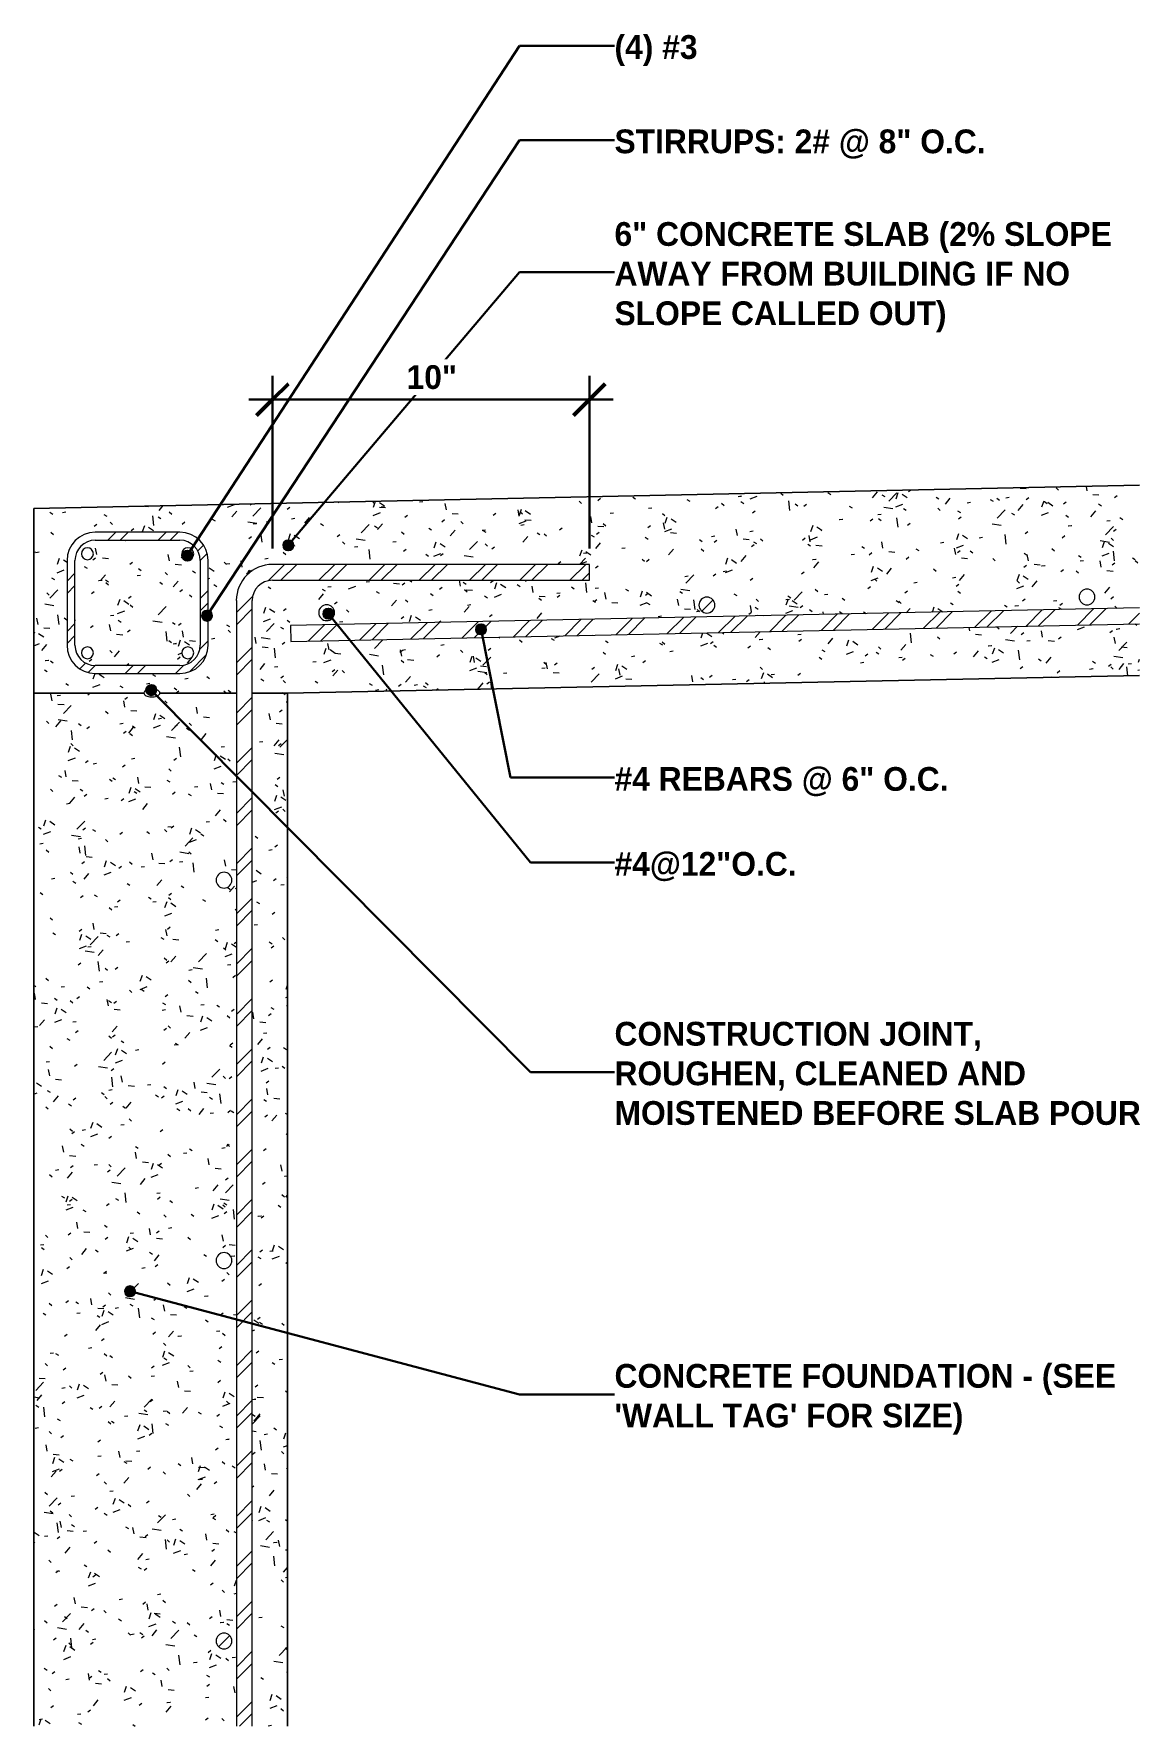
# Model space of a CAD drawing. Header units: inches. Extents: x -19229 to -222, y -6301 to 12387.
# Drawn here: x -809.9 to -775, y -78.7 to -25.3 of the extents above; entities that cross this region are included whole.
import ezdxf

# ---------------------------------------------------------------- set-up
doc = ezdxf.new("R2010")
doc.units = ezdxf.units.IN
doc.header["$MEASUREMENT"] = 0
for name, color, linetype, lineweight in [('A-ANNO-DIMS', 211, 'Continuous', 9), ('A-ANNO-DIMS-8', 211, 'Continuous', 9), ('A-ANNO-IDEN', 131, 'Continuous', 30), ('A-WALL', 113, 'Continuous', 9), ('A-WALL-PATT', 111, 'Continuous', 25)]:
    doc.layers.add(name, color=color, linetype=linetype, lineweight=lineweight)
doc.styles.add('Century Gothic_B_1', font='', dxfattribs={"height": 0.75})
doc.styles.get('Century Gothic_B_1').set_extended_font_data('Century Gothic', bold=True)
doc.dimstyles.new('OD__1__Tol__', dxfattribs={"dimscale": 12, "dimtxt": 0.783126, "dimasz": 0.083333, "dimexe": 0.0625, "dimexo": 0.041667, "dimgap": 0.010417, "dimtad": 1, "dimdec": 0, "dimzin": 3, "dimdsep": 46, "dimlunit": 4, "dimtxsty": 'Century Gothic_B_1', "dimblk1": 'OBLIQUE', "dimblk2": 'OBLIQUE', "dimsah": 1, "dimcen": 0.09, "dimdle": 0.0625, "dimazin": 0, "dimtfac": 1, "dimtdec": 4, "dimtix": 1, "dimtmove": 0, "dimatfit": 3, "dimfxl": 1, "dimtvp": 1, "dimtfill": 1, "dimfrac": 2, "dimtolj": 1, "dimtzin": 0, "dimlwd": 30, "dimlwe": 30, "dimarcsym": 2})
pattern_1 = [(50, (2129.069, -109.351), (2.29529108, -0.20022947), [0.24, -2.64]), (355, (2129.069, -109.351), (-0.44391855, 2.40684884), [0.192, -2.112]), (100.451, (2129.26, -109.368), (1.85147686, 2.206452), [0.204, -2.244]), (46.184, (2129.069, -108.711), (3.41498314, -0.5298822), [0.36, -3.96]), (96.636, (2129.353, -108.755), (2.9907744, 3.1175039), [0.306, -3.365]), (351.184, (2129.069, -108.711), (2.9911175, 3.1174062), [0.288, -3.168]), (21, (2129.389, -108.871), (1.91043364, -1.28790384), [0.24, -2.64]), (326, (2129.389, -108.871), (0.77860356, 2.3202934), [0.192, -2.112]), (71.451, (2129.548, -108.978), (2.6890473, 1.0321926), [0.204, -2.244]), (37.5, (2129.069, -109.351), (0.038893785, 1.064692103), [0.106, -1.981, 0.106, -2.038, -2.12]), (37.5, (2129.069, -109.351), (0.038893785, 1.064692103), [-4.23, 0.106, -2.014]), (7.5, (2129.069, -109.351), (0.84152303, 1.26163425), [0.106, -1.117, 0.106, -1.933, -0.808]), (7.5, (2129.069, -109.351), (0.84152303, 1.26163425), [-3.261, 0.106, -0.702]), (327.5, (2128.355, -109.351), (1.707841713, -0.07187965), [0.106, -0.694, 0.106, -2.39, -3.312]), (327.5, (2128.355, -109.351), (1.707841713, -0.07187965), [-3.296, 0.106, -3.206]), (317.5, (2128.035, -109.351), (1.86586297, 0.32069512), [0.106, -0.934, 0.106, -1.552, -2.352]), (317.5, (2128.035, -109.351), (1.86586297, 0.32069512), [-2.698, 0.106, -2.246])]
pattern_2 = [(45, (2129.069, -109.351), (-0.791959595, 0.791959595), []), (45, (2129.069, -108.151), (-0.791959595, 0.791959595), [])]

# ---------------------------------------------------------------- blocks, each defined once
blk = doc.blocks.new('Generic Models 6 - Generic Models 1-1888585-DETAIL - EXTERIOR SLABS')
at = {"layer": 'A-WALL-PATT', "lineweight": 9}
h = blk.add_hatch(dxfattribs=at)
h.set_pattern_fill('FP_17', color=55, style=0, pattern_type=2)
h.set_pattern_definition(pattern_1)
h.paths.add_polyline_path([(17298.518, -78.708), (17304.907, -78.708), (17304.907, -46.125), (17302.491, -46.125), (17302.488, -46.139), (17302.475, -46.162), (17302.455, -46.182), (17302.427, -46.201), (17302.393, -46.216), (17302.354, -46.228), (17302.311, -46.237), (17302.265, -46.241), (17302.219, -46.241), (17302.174, -46.237), (17302.131, -46.228), (17302.092, -46.216), (17302.057, -46.201), (17302.03, -46.182), (17302.009, -46.162), (17301.997, -46.139), (17301.992, -46.125), (17298.518, -46.125), (17298.518, -76.238)], flags=0)
h.paths.add_polyline_path([(17305.407, -78.708), (17306.518, -78.708), (17306.518, -46.125), (17305.407, -46.125), (17305.407, -53.045)], flags=0)
h.paths.add_polyline_path([(17304.518, -76.271), (17304.393, -76.238), (17304.301, -76.146), (17304.268, -76.021), (17304.301, -75.896), (17304.393, -75.805), (17304.518, -75.771), (17304.643, -75.805), (17304.734, -75.896), (17304.768, -76.021), (17304.734, -76.146), (17304.643, -76.238)], flags=0)
h.paths.add_polyline_path([(17304.518, -64.271), (17304.393, -64.238), (17304.301, -64.146), (17304.268, -64.021), (17304.301, -63.896), (17304.393, -63.805), (17304.518, -63.771), (17304.643, -63.805), (17304.734, -63.896), (17304.768, -64.021), (17304.734, -64.146), (17304.643, -64.238)], flags=0)
h.paths.add_polyline_path([(17304.518, -52.271), (17304.393, -52.238), (17304.301, -52.146), (17304.268, -52.021), (17304.301, -51.896), (17304.393, -51.805), (17304.518, -51.771), (17304.643, -51.805), (17304.734, -51.896), (17304.768, -52.021), (17304.734, -52.146), (17304.643, -52.238)], flags=0)
at = {"layer": 'A-WALL'}
for p, q in [((17298.518, -46.125), (17301.994, -46.125)), ((17298.518, -78.708), (17298.518, -46.125)), ((17298.518, -46.125), (17298.518, -78.708)), ((17301.994, -46.125), (17298.518, -46.125)), ((17302.491, -46.125), (17304.907, -46.125)), ((17304.907, -46.125), (17302.491, -46.125)), ((17305.407, -46.125), (17306.518, -46.125)), ((17306.518, -46.125), (17305.407, -46.125)), ((17306.518, -46.125), (17306.518, -78.708)), ((17306.518, -78.708), (17306.518, -46.125))]:
    blk.add_line(p, q, dxfattribs=at)
blk = doc.blocks.new('Generic Models 7 - Generic Models 1-1888848-DETAIL - EXTERIOR SLABS')
at = {"layer": 'A-WALL-PATT', "lineweight": 9}
h = blk.add_hatch(dxfattribs=at)
h.set_pattern_fill('FP_18', color=55, style=0, pattern_type=2)
h.set_pattern_definition(pattern_2)
h.paths.add_polyline_path([(17304.518, -64.271), (17304.643, -64.238), (17304.734, -64.146), (17304.768, -64.021), (17304.734, -63.896), (17304.643, -63.805), (17304.518, -63.771), (17304.393, -63.805), (17304.301, -63.896), (17304.268, -64.021), (17304.301, -64.146), (17304.393, -64.238)], flags=0)
h = blk.add_hatch(dxfattribs=at)
h.set_pattern_fill('FP_18', color=55, style=0, pattern_type=2)
h.set_pattern_definition(pattern_2)
h.paths.add_polyline_path([(17304.518, -76.271), (17304.643, -76.238), (17304.734, -76.146), (17304.768, -76.021), (17304.734, -75.896), (17304.643, -75.805), (17304.518, -75.771), (17304.393, -75.805), (17304.301, -75.896), (17304.268, -76.021), (17304.301, -76.146), (17304.393, -76.238)], flags=0)
at = {"layer": 'A-WALL'}
for centre, start, end in [((17304.518, -52.021), 0, 180), ((17304.518, -52.021), 180, 0), ((17304.518, -64.021), 0, 180), ((17304.518, -64.021), 180, 0), ((17304.518, -76.021), 0, 180), ((17304.518, -76.021), 180, 0)]:
    blk.add_arc(centre, 0.25, start, end, dxfattribs=at)
blk = doc.blocks.new('Generic Models 13 - Generic Models 1-1889004-DETAIL - EXTERIOR SLABS')
at = {"layer": 'A-WALL-PATT', "lineweight": 9}
h = blk.add_hatch(dxfattribs=at)
h.set_pattern_fill('FP_17', color=55, style=0, pattern_type=2)
h.set_pattern_definition(pattern_1)
h.paths.add_polyline_path([(17298.518, -46.125), (17301.994, -46.125), (17301.992, -46.116), (17301.997, -46.093), (17302.009, -46.071), (17302.03, -46.051), (17302.057, -46.032), (17302.092, -46.017), (17302.131, -46.005), (17302.174, -45.996), (17302.219, -45.992), (17302.265, -45.992), (17302.311, -45.996), (17302.354, -46.005), (17302.393, -46.017), (17302.427, -46.032), (17302.455, -46.051), (17302.475, -46.071), (17302.488, -46.093), (17302.492, -46.125), (17304.907, -46.125), (17304.907, -43.202), (17304.924, -43.004), (17304.975, -42.812), (17305.059, -42.632), (17305.174, -42.469), (17305.314, -42.328), (17305.492, -42.207), (17305.657, -42.13), (17305.849, -42.079), (17306.047, -42.061), (17316.047, -42.061), (17316.047, -42.561), (17306.047, -42.561), (17305.882, -42.583), (17305.727, -42.647), (17305.594, -42.749), (17305.492, -42.882), (17305.428, -43.036), (17305.407, -43.202), (17305.407, -46.125), (17306.616, -46.123), (17333.397, -45.565), (17333.397, -43.933), (17306.627, -44.491), (17306.616, -43.991), (17333.397, -43.433), (17333.397, -39.564), (17298.518, -40.291), (17298.518, -45.501)], flags=0)
h.paths.add_polyline_path([(17303.127, -45.501), (17300.455, -45.501), (17300.224, -45.47), (17300.002, -45.376), (17299.825, -45.24), (17299.683, -45.055), (17299.594, -44.841), (17299.564, -44.61), (17299.564, -41.937), (17299.594, -41.707), (17299.689, -41.484), (17299.825, -41.308), (17300.009, -41.166), (17300.224, -41.077), (17300.455, -41.047), (17303.127, -41.047), (17303.358, -41.077), (17303.581, -41.172), (17303.757, -41.308), (17303.899, -41.492), (17303.988, -41.707), (17304.018, -41.937), (17304.018, -44.61), (17303.988, -44.841), (17303.893, -45.063), (17303.757, -45.24), (17303.573, -45.381), (17303.358, -45.47), (17303.278, -45.481)], flags=0)
h.paths.add_polyline_path([(17300.768, -45.251), (17303.127, -45.251), (17303.293, -45.229), (17303.448, -45.165), (17303.586, -45.055), (17303.682, -44.93), (17303.746, -44.776), (17303.768, -44.61), (17303.768, -41.937), (17303.746, -41.772), (17303.682, -41.617), (17303.573, -41.478), (17303.448, -41.382), (17303.293, -41.318), (17303.127, -41.297), (17300.455, -41.297), (17300.289, -41.318), (17300.134, -41.382), (17299.996, -41.492), (17299.9, -41.617), (17299.836, -41.772), (17299.814, -41.937), (17299.814, -44.61), (17299.836, -44.776), (17299.9, -44.93), (17300.009, -45.069), (17300.134, -45.165), (17300.289, -45.229), (17300.455, -45.251)], flags=0)
h.paths.add_polyline_path([(17303.375, -45.036), (17303.278, -45.008), (17303.213, -44.942), (17303.188, -44.849), (17303.213, -44.755), (17303.282, -44.686), (17303.375, -44.661), (17303.469, -44.686), (17303.538, -44.755), (17303.563, -44.849), (17303.538, -44.942), (17303.469, -45.011), (17303.448, -45.017)], flags=0)
h.paths.add_polyline_path([(17300.207, -45.036), (17300.113, -45.011), (17300.045, -44.942), (17300.019, -44.849), (17300.045, -44.755), (17300.113, -44.686), (17300.207, -44.661), (17300.301, -44.686), (17300.369, -44.755), (17300.394, -44.849), (17300.369, -44.942), (17300.301, -45.011), (17300.224, -45.032)], flags=0)
h.paths.add_polyline_path([(17307.755, -43.833), (17307.63, -43.799), (17307.539, -43.708), (17307.505, -43.583), (17307.539, -43.458), (17307.63, -43.366), (17307.755, -43.333), (17307.88, -43.366), (17307.972, -43.458), (17308.005, -43.583), (17307.972, -43.708), (17307.88, -43.799)], flags=0)
h.paths.add_polyline_path([(17319.753, -43.593), (17319.628, -43.56), (17319.536, -43.468), (17319.503, -43.343), (17319.536, -43.218), (17319.628, -43.127), (17319.753, -43.093), (17319.878, -43.127), (17319.969, -43.218), (17320.003, -43.343), (17319.969, -43.468), (17319.878, -43.56)], flags=0)
h.paths.add_polyline_path([(17331.745, -43.338), (17331.62, -43.304), (17331.528, -43.213), (17331.495, -43.088), (17331.528, -42.963), (17331.62, -42.871), (17331.745, -42.838), (17331.87, -42.871), (17331.961, -42.963), (17331.995, -43.088), (17331.961, -43.213), (17331.87, -43.304)], flags=0)
h.paths.add_polyline_path([(17300.207, -41.911), (17300.113, -41.886), (17300.045, -41.817), (17300.019, -41.724), (17300.045, -41.63), (17300.113, -41.561), (17300.207, -41.536), (17300.301, -41.561), (17300.369, -41.63), (17300.394, -41.724), (17300.369, -41.817), (17300.301, -41.886), (17300.224, -41.907)], flags=0)
h.paths.add_polyline_path([(17303.375, -41.911), (17303.278, -41.883), (17303.213, -41.817), (17303.188, -41.724), (17303.213, -41.63), (17303.282, -41.561), (17303.375, -41.536), (17303.469, -41.561), (17303.538, -41.63), (17303.563, -41.724), (17303.538, -41.817), (17303.469, -41.886)], flags=0)
at = {"layer": 'A-WALL'}
for p, q in [((17298.518, -40.291), (17333.397, -39.564)), ((17333.397, -39.564), (17298.518, -40.291)), ((17298.518, -46.125), (17298.518, -40.291)), ((17298.518, -40.291), (17298.518, -46.125)), ((17333.397, -45.565), (17306.518, -46.125)), ((17306.518, -46.125), (17333.397, -45.565)), ((17301.994, -46.125), (17298.518, -46.125)), ((17298.518, -46.125), (17301.994, -46.125)), ((17304.907, -46.125), (17302.491, -46.125)), ((17302.491, -46.125), (17304.907, -46.125)), ((17306.518, -46.125), (17305.407, -46.125)), ((17305.407, -46.125), (17306.518, -46.125))]:
    blk.add_line(p, q, dxfattribs=at)
blk = doc.blocks.new('Generic Models 14 - Generic Models 1-1889829-DETAIL - EXTERIOR SLABS')
at = {"layer": 'A-WALL-PATT', "lineweight": 9}
h = blk.add_hatch(dxfattribs=at)
h.set_pattern_fill('FP_18', color=55, style=0, pattern_type=2)
h.set_pattern_definition(pattern_2)
h.paths.add_polyline_path([(17306.627, -44.491), (17333.397, -43.933), (17333.397, -43.433), (17306.616, -43.991)], flags=0)
at = {"layer": 'A-WALL'}
for p, q in [((17333.397, -43.433), (17306.616, -43.991)), ((17306.616, -43.991), (17306.627, -44.491)), ((17306.627, -44.491), (17333.397, -43.933))]:
    blk.add_line(p, q, dxfattribs=at)
blk = doc.blocks.new('Generic Models 16 - Generic Models 1-1890073-DETAIL - EXTERIOR SLABS')
at = {"layer": 'A-WALL-PATT', "lineweight": 9}
h = blk.add_hatch(dxfattribs=at)
h.set_pattern_fill('FP_18', color=55, style=0, pattern_type=2)
h.set_pattern_definition(pattern_2)
h.paths.add_polyline_path([(17319.753, -43.593), (17319.878, -43.56), (17319.969, -43.468), (17320.003, -43.343), (17319.969, -43.218), (17319.878, -43.127), (17319.753, -43.093), (17319.628, -43.127), (17319.536, -43.218), (17319.503, -43.343), (17319.536, -43.468), (17319.628, -43.56)], flags=0)
h = blk.add_hatch(dxfattribs=at)
h.set_pattern_fill('FP_18', color=55, style=0, pattern_type=2)
h.set_pattern_definition(pattern_2)
h.paths.add_polyline_path([(17331.745, -43.338), (17331.87, -43.304), (17331.961, -43.213), (17331.995, -43.088), (17331.961, -42.963), (17331.87, -42.871), (17331.745, -42.838), (17331.62, -42.871), (17331.528, -42.963), (17331.495, -43.088), (17331.528, -43.213), (17331.62, -43.304)], flags=0)
at = {"layer": 'A-WALL'}
for centre, start, end in [((17319.753, -43.343), 0, 180), ((17331.745, -43.088), 0, 180), ((17331.745, -43.088), 180, 0), ((17307.755, -43.583), 0, 180), ((17307.755, -43.583), 180, 0), ((17319.753, -43.343), 180, 0)]:
    blk.add_arc(centre, 0.25, start, end, dxfattribs=at)
blk = doc.blocks.new('Generic Models 19 - Generic Models 1-1895065-DETAIL - EXTERIOR SLABS')
at = {"layer": 'A-WALL'}
for centre, start, end in [((17300.207, -41.724), 0, 180), ((17303.375, -41.724), 0, 180), ((17300.207, -41.724), 180, 0), ((17303.375, -41.724), 180, 0), ((17300.207, -44.849), 0, 180), ((17303.375, -44.849), 0, 180), ((17300.207, -44.849), 180, 0), ((17303.375, -44.849), 180, 0)]:
    blk.add_arc(centre, 0.188, start, end, dxfattribs=at)
blk = doc.blocks.new('Generic Models 37 - Generic Models 1-1895111-DETAIL - EXTERIOR SLABS')
at = {"layer": 'A-WALL-PATT', "lineweight": 9}
h = blk.add_hatch(dxfattribs=at)
h.set_pattern_fill('FP_18', color=55, style=0, pattern_type=2)
h.set_pattern_definition(pattern_2)
h.paths.add_polyline_path([(17303.127, -45.501), (17303.358, -45.47), (17303.581, -45.376), (17303.757, -45.24), (17303.899, -45.055), (17303.988, -44.841), (17304.018, -44.61), (17304.018, -41.937), (17303.988, -41.707), (17303.899, -41.492), (17303.757, -41.308), (17303.573, -41.166), (17303.358, -41.077), (17303.127, -41.047), (17300.455, -41.047), (17300.224, -41.077), (17300.009, -41.166), (17299.825, -41.308), (17299.683, -41.492), (17299.594, -41.707), (17299.564, -41.937), (17299.564, -44.61), (17299.594, -44.841), (17299.683, -45.055), (17299.825, -45.24), (17300.009, -45.381), (17300.224, -45.47), (17300.455, -45.501), (17300.768, -45.501)], flags=0)
h.paths.add_polyline_path([(17303.127, -45.251), (17300.455, -45.251), (17300.289, -45.229), (17300.134, -45.165), (17299.996, -45.055), (17299.9, -44.93), (17299.836, -44.776), (17299.814, -44.61), (17299.814, -41.937), (17299.836, -41.772), (17299.9, -41.617), (17300.009, -41.478), (17300.134, -41.382), (17300.289, -41.318), (17300.455, -41.297), (17303.127, -41.297), (17303.293, -41.318), (17303.448, -41.382), (17303.586, -41.492), (17303.682, -41.617), (17303.746, -41.772), (17303.768, -41.937), (17303.768, -44.61), (17303.746, -44.776), (17303.682, -44.93), (17303.573, -45.069), (17303.448, -45.165), (17303.293, -45.229), (17303.278, -45.231)], flags=0)
at = {"layer": 'A-WALL'}
for p, q in [((17303.127, -41.047), (17300.455, -41.047)), ((17300.455, -41.297), (17303.127, -41.297)), ((17299.564, -41.937), (17299.564, -44.61)), ((17299.814, -44.61), (17299.814, -41.937)), ((17303.768, -41.937), (17303.768, -44.61)), ((17304.018, -44.61), (17304.018, -41.937)), ((17303.127, -45.251), (17300.455, -45.251)), ((17300.455, -45.501), (17303.127, -45.501))]:
    blk.add_line(p, q, dxfattribs=at)
for centre, radius, start, end in [((17300.455, -41.937), 0.891, 90, 180), ((17303.127, -41.937), 0.891, 360, 90), ((17300.455, -41.937), 0.641, 90, 180), ((17303.127, -41.937), 0.641, 360, 90), ((17300.455, -44.61), 0.891, 180, 270), ((17300.455, -44.61), 0.641, 180, 270), ((17303.127, -44.61), 0.641, 270, 360), ((17303.127, -44.61), 0.891, 270, 360)]:
    blk.add_arc(centre, radius, start, end, dxfattribs=at)
blk = doc.blocks.new('Generic Models 9 - Generic Models 1-1895446-DETAIL - EXTERIOR SLABS')
at = {"layer": 'A-WALL-PATT', "lineweight": 9}
h = blk.add_hatch(dxfattribs=at)
h.set_pattern_fill('FP_18', color=55, style=0, pattern_type=2)
h.set_pattern_definition(pattern_2)
h.paths.add_polyline_path([(17305.042, -78.708), (17305.407, -78.708), (17305.407, -43.202), (17305.428, -43.036), (17305.492, -42.882), (17305.594, -42.749), (17305.727, -42.647), (17305.882, -42.583), (17306.047, -42.561), (17316.047, -42.561), (17316.047, -42.061), (17306.047, -42.061), (17305.849, -42.079), (17305.657, -42.13), (17305.477, -42.214), (17305.314, -42.328), (17305.174, -42.469), (17305.059, -42.632), (17304.975, -42.812), (17304.924, -43.004), (17304.907, -43.202), (17304.907, -78.708)], flags=0)
at = {"layer": 'A-WALL'}
for p, q in [((17316.047, -42.061), (17306.047, -42.061)), ((17316.047, -42.561), (17316.047, -42.061)), ((17306.047, -42.561), (17316.047, -42.561)), ((17304.907, -43.202), (17304.907, -78.708)), ((17305.407, -78.708), (17305.407, -43.202))]:
    blk.add_line(p, q, dxfattribs=at)
for radius in [1.141, 0.641]:
    blk.add_arc((17306.047, -43.202), radius, 90, 180, dxfattribs=at)
blk = doc.blocks.new('Generic Models 11 - Generic Models 1-1895739-DETAIL - EXTERIOR SLABS')
at = {"layer": 'A-WALL', "flags": 128}
for points in [[(17302.492, -46.116), (17302.488, -46.093), (17302.475, -46.071), (17302.455, -46.051), (17302.427, -46.032), (17302.393, -46.017), (17302.354, -46.005), (17302.311, -45.996), (17302.265, -45.992), (17302.219, -45.992), (17302.174, -45.996), (17302.131, -46.005), (17302.092, -46.017), (17302.057, -46.032), (17302.03, -46.051), (17302.009, -46.071), (17301.997, -46.093), (17301.992, -46.116)], [(17301.992, -46.116), (17301.997, -46.139), (17302.009, -46.162), (17302.03, -46.182), (17302.057, -46.201), (17302.092, -46.216), (17302.131, -46.228), (17302.174, -46.237), (17302.219, -46.241), (17302.265, -46.241), (17302.311, -46.237), (17302.354, -46.228), (17302.393, -46.216), (17302.427, -46.201), (17302.455, -46.182), (17302.475, -46.162), (17302.488, -46.139), (17302.492, -46.116)]]:
    blk.add_lwpolyline(points, dxfattribs=at)
blk = doc.blocks.new('DIMBLOCK27-DETAIL - EXTERIOR SLABS')
at = {"layer": 'A-ANNO-DIMS-8', "lineweight": 30}
for p, q in [((-802.38, -41.561), (-802.38, -36.111)), ((-792.38, -41.561), (-792.38, -36.111)), ((-791.63, -36.861), (-803.13, -36.861)), ((-802.38, -36.861), (-802.38, -41.561)), ((-792.38, -36.861), (-792.38, -41.561))]:
    blk.add_line(p, q, dxfattribs=at)
at = {"layer": 'A-ANNO-DIMS-8', "lineweight": 50}
for p, q in [((-802.38, -36.861), (-801.88, -36.361)), ((-792.38, -36.861), (-791.88, -36.361)), ((-802.38, -36.861), (-802.88, -37.361)), ((-792.38, -36.861), (-792.88, -37.361))]:
    blk.add_line(p, q, dxfattribs=at)
at = {"layer": 'A-ANNO-DIMS-8', "color": 0, "lineweight": 30, "insert": (-798.151, -35.775), "char_height": 0.75, "width": 1.84967, "attachment_point": 1, "line_spacing_factor": 0.984502, "style": 'Century Gothic_B_1', "bg_fill": 3, "box_fill_scale": 1.25, "bg_fill_color": 256, "bg_fill_true_color": 13158600, "bg_fill_transparency": 0}
blk.add_mtext('10"', dxfattribs=at)
blk = doc.blocks.new('_Oblique')
at = {"color": 0, "linetype": 'ByBlock', "lineweight": -2}
blk.add_line((-0.5, -0.5), (0.5, 0.5), dxfattribs=at)

msp = doc.modelspace()

# ---------------------------------------------------------------- hatches: boundary and pattern name
at = {"layer": 'A-ANNO-IDEN'}
h = msp.add_hatch(color=256, dxfattribs=at)
edge = h.paths.add_edge_path(flags=0)
edge.add_arc((-805.07079, -41.78354), 0.15625, 0, 360)
h = msp.add_hatch(color=256, dxfattribs=at)
edge = h.paths.add_edge_path(flags=0)
edge.add_arc((-801.8819, -41.45781), 0.15625, 0, 360)
h = msp.add_hatch(color=256, dxfattribs=at)
edge = h.paths.add_edge_path(flags=0)
edge.add_arc((-804.44778, -43.67957), 0.15625, 0, 360)
h = msp.add_hatch(color=256, dxfattribs=at)
edge = h.paths.add_edge_path(flags=0)
edge.add_arc((-800.61725, -43.61357), 0.15625, 0, 360)
h = msp.add_hatch(color=256, dxfattribs=at)
edge = h.paths.add_edge_path(flags=0)
edge.add_arc((-795.80175, -44.10845), 0.15625, 0, 360)
h = msp.add_hatch(color=256, dxfattribs=at)
edge = h.paths.add_edge_path(flags=0)
edge.add_arc((-806.20679, -46.02429), 0.15625, 0, 360)
h = msp.add_hatch(color=256, dxfattribs=at)
edge = h.paths.add_edge_path(flags=0)
edge.add_arc((-806.87777, -64.9882), 0.15625, 0, 360)

# ---------------------------------------------------------------- linework, layer by layer
for p, q in [((-805.07079, -41.78354), (-794.58295, -25.69587)), ((-794.58295, -25.69587), (-791.59038, -25.69587)), ((-804.44778, -43.67957), (-794.58295, -28.67269)), ((-794.58295, -28.67269), (-791.59038, -28.67269)), ((-801.8819, -41.45781), (-794.58295, -32.84505)), ((-794.58295, -32.84505), (-791.59038, -32.84505)), ((-800.61725, -43.61357), (-794.24213, -51.46441)), ((-795.80175, -44.10845), (-794.87491, -48.78579)), ((-806.20679, -46.02429), (-794.24213, -58.07353)), ((-794.87491, -48.78579), (-791.59038, -48.78579)), ((-794.24213, -51.46441), (-791.59038, -51.46441)), ((-794.24213, -58.07353), (-791.59038, -58.07353)), ((-806.87777, -64.9882), (-794.58295, -68.24155)), ((-794.58295, -68.24155), (-791.59038, -68.24155))]:
    msp.add_line(p, q, dxfattribs=at)
for centre in [(-805.07079, -41.78354), (-801.8819, -41.45781), (-804.44778, -43.67957), (-800.61725, -43.61357), (-795.80175, -44.10845), (-806.20679, -46.02429), (-806.87777, -64.9882)]:
    msp.add_circle(centre, 0.15625, dxfattribs=at)

# ---------------------------------------------------------------- block references
at = {"layer": 'A-WALL'}
for name in ['Generic Models 13 - Generic Models 1-1889004-DETAIL - EXTERIOR SLABS', 'Generic Models 37 - Generic Models 1-1895111-DETAIL - EXTERIOR SLABS', 'Generic Models 19 - Generic Models 1-1895065-DETAIL - EXTERIOR SLABS', 'Generic Models 9 - Generic Models 1-1895446-DETAIL - EXTERIOR SLABS', 'Generic Models 16 - Generic Models 1-1890073-DETAIL - EXTERIOR SLABS', 'Generic Models 14 - Generic Models 1-1889829-DETAIL - EXTERIOR SLABS', 'Generic Models 6 - Generic Models 1-1888585-DETAIL - EXTERIOR SLABS', 'Generic Models 11 - Generic Models 1-1895739-DETAIL - EXTERIOR SLABS', 'Generic Models 7 - Generic Models 1-1888848-DETAIL - EXTERIOR SLABS']:
    msp.add_blockref(name, (-18108.42771, 0), dxfattribs=at)

# ---------------------------------------------------------------- texts
at = {"layer": 'A-ANNO-IDEN', "lineweight": 9, "char_height": 0.75, "attachment_point": 1, "style": 'Century Gothic_B_1'}
for s, insert, width in [('(4) #3', (-791.59038, -25.36234), 3.56025), ('STIRRUPS: 2# @ 8" O.C.', (-791.59038, -28.33916), 13.55925), ('6" CONCRETE SLAB (2% SLOPE', (-791.59038, -31.26113), 18.3315), ('AWAY FROM BUILDING IF NO', (-791.59038, -32.51113), 17.7255), ('SLOPE CALLED OUT)', (-791.59038, -33.76113), 12.04425), ('#4 REBARS @ 6" O.C.', (-791.59038, -48.45226), 12.4735), ('#4@12"O.C.', (-791.59038, -51.13088), 7.19625), ('CONSTRUCTION JOINT,', (-791.59038, -56.4896), 14.039), ('ROUGHEN, CLEANED AND', (-791.59038, -57.7396), 15.93275), ('MOISTENED BEFORE SLAB POUR', (-791.59038, -58.9896), 19.0385), ('CONCRETE FOUNDATION - (SEE', (-791.59038, -67.28282), 19.11425), ("'WALL TAG' FOR SIZE)", (-791.59038, -68.53282), 12.726)]:
    msp.add_mtext(s, dxfattribs=dict(at, insert=insert, width=width))

# ---------------------------------------------------------------- next in the draw order: dimensions: what is measured, and where the dimension line sits
at = {"layer": 'A-ANNO-DIMS', "lineweight": 30}
dim = msp.add_linear_dim(base=(-802.38037, -36.86118), p1=(-792.38037, -42.06117), p2=(-802.38037, -42.06117), dimstyle='OD__1__Tol__', override={"dimpost": '<>', "dimfxl": 10}, dxfattribs=at)
dim.commit()
dim.dimension.update_dxf_attribs({"geometry": 'DIMBLOCK27-DETAIL - EXTERIOR SLABS', "text_midpoint": (-797.38037, -36.34232)})

doc.saveas('drawing.dxf')
